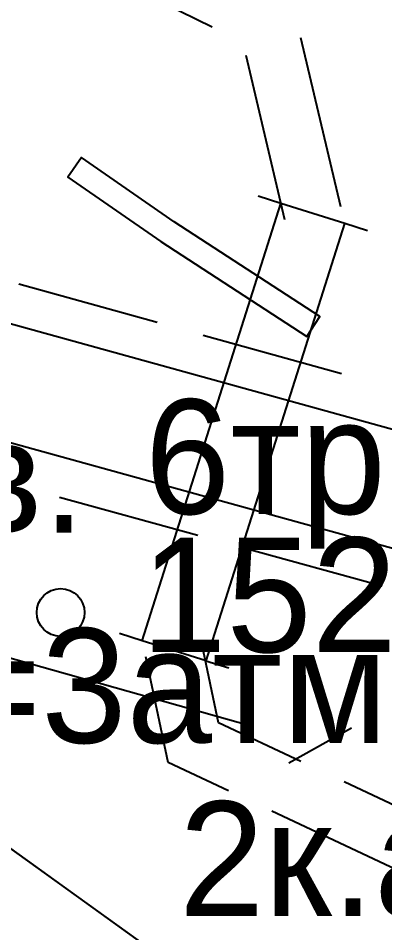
# Model space of a CAD drawing. Header units: metres. Extents: x -2743 to 126, y 13385 to 13916.
# Drawn here: x -1936.46 to -1932.63, y 13657.26 to 13666.83 of the extents above; entities that cross this region are included whole.
import ezdxf

# ---------------------------------------------------------------- set-up
doc = ezdxf.new("R2010")
doc.units = ezdxf.units.M
for name, color, linetype in [('output[1-12]_3_ДЖКХ-24_03233kl$0$Красные линии', 7, 'Continuous'), ('output[1-12]_3_ДЖКХ-24_03233tp$0$Горизонтали', 7, 'Continuous'), ('output[1-12]_3_ДЖКХ-24_03233up$0$Газопровод', 7, 'Continuous'), ('output[1-12]_3_ДЖКХ-24_03233up$0$Кабель связи', 7, 'Continuous'), ('output[1-12]_3_ДЖКХ-24_03233up$0$Кабель электрический', 7, 'Continuous'), ('output[1-12]_3_ДЖКХ-24_03233up$0$Канализация самотёчная', 7, 'Continuous'), ('output[1-12]_brd$0$Граница заказа', 7, 'Continuous'), ('output[23]_3_ДЖКХ-25_01840up$0$Кабели', 7, 'Continuous'), ('output[23]_brd$0$Граница заказа', 7, 'Continuous')]:
    doc.layers.add(name, color=color, linetype=linetype)

msp = doc.modelspace()

# ---------------------------------------------------------------- linework, layer by layer
at = {"layer": 'output[1-12]_3_ДЖКХ-24_03233kl$0$Красные линии'}
msp.add_lwpolyline([(-1934.9698, 13664.4963), (-1933.4416, 13663.5017), (-1933.3052, 13663.7113), (-1934.8302, 13664.7037), (-1935.7964, 13665.3753), (-1935.9391, 13665.1701), (-1934.9698, 13664.4963)], close=True, dxfattribs=at)
at = {"layer": 'output[1-12]_3_ДЖКХ-24_03233tp$0$Горизонтали'}
msp.add_circle((-1936.016, 13660.612), 0.25, dxfattribs=at)
at = {"layer": 'output[1-12]_3_ДЖКХ-24_03233up$0$Кабель связи'}
for points in [[(-1934.0255, 13659.4207), (-1937.7719, 13660.4792)], [(-1932.9767, 13659.3998), (-1933.6308, 13659.0338)]]:
    msp.add_lwpolyline(points, dxfattribs=at)
at = {"layer": 'output[1-12]_3_ДЖКХ-24_03233up$0$Кабель электрический'}
for points in [[(-1934.431, 13666.7409), (-1937.6103, 13668.3003)], [(-1933.088, 13664.8586), (-1933.504, 13666.6288)], [(-1933.672, 13664.7214), (-1934.0771, 13666.445)], [(-1933.7139, 13664.8954), (-1933.9522, 13664.9709)], [(-1935.1637, 13660.3156), (-1933.7137, 13664.8956)], [(-1933.0463, 13664.6844), (-1933.7137, 13664.8956)], [(-1934.4963, 13660.1044), (-1933.0463, 13664.6844)], [(-1932.8082, 13664.6087), (-1933.0465, 13664.6842)], [(-1935.1639, 13660.3154), (-1935.4022, 13660.3909)], [(-1934.4963, 13660.1044), (-1935.1637, 13660.3156)], [(-1933.5046, 13659.0516), (-1934.3668, 13659.4577), (-1934.5363, 13660.2712)], [(-1934.2603, 13658.7443), (-1934.8932, 13659.0423), (-1935.1237, 13660.1488)], [(-1934.2582, 13660.0287), (-1934.4965, 13660.1042)], [(-1929.8241, 13657.3182), (-1933.0522, 13658.8385)], [(-1930.4971, 13656.972), (-1933.8079, 13658.5312)]]:
    msp.add_lwpolyline(points, dxfattribs=at)
at = {"layer": 'output[1-12]_3_ДЖКХ-24_03233up$0$Канализация самотёчная'}
for points in [[(-1947.8021, 13666.7537), (-1924.4158, 13660.2804)], [(-1936.452, 13664.0527), (-1935.0068, 13663.6507)], [(-1934.5251, 13663.5168), (-1933.08, 13663.1148)], [(-1940.2399, 13663.4153), (-1924.8518, 13659.1559)], [(-1934.5816, 13661.4196), (-1936.0278, 13661.8178)], [(-1932.6533, 13660.8887), (-1934.0995, 13661.2869)]]:
    msp.add_lwpolyline(points, dxfattribs=at)
at = {"layer": 'output[1-12]_brd$0$Граница заказа'}
msp.add_lwpolyline([(-2346.581, 13797.271), (-2166.599, 13756.435), (-2146.461, 13744.448), (-2137.057, 13735.438), (-2116.083, 13730.556), (-2106.947, 13730.964), (-2106.947, 13685.73), (-2024.861, 13668.702), (-2016.466, 13689.267), (-1943.717, 13663.309), (-1875.376, 13614.096), (-1826.303, 13588.476), (-1816.168, 13541.725), (-1765.892, 13527.485), (-1735.115, 13529.544), (-1686.146, 13524.756), (-1676.411, 13564.262), (-1525.599, 13535.005), (-1412.062, 13512.979), (-1427.758, 13454.715), (-1407.548, 13450.243), (-1398.752, 13489.999), (-1344.683, 13479.798), (-1272.603, 13462.997)], dxfattribs=at)
at = {"layer": 'output[23]_brd$0$Граница заказа'}
msp.add_lwpolyline([(-1912.765, 13641.02), (-1943.717, 13663.309), (-2005.475, 13685.345), (-1912.765, 13641.02)], dxfattribs=at)

# ---------------------------------------------------------------- texts
at = {"layer": 'output[1-12]_3_ДЖКХ-24_03233tp$0$Горизонтали'}
msp.add_text('152.52', height=1.2, dxfattribs=at).set_placement((-1935.176, 13660.197))
at = {"layer": 'output[1-12]_3_ДЖКХ-24_03233up$0$Газопровод'}
msp.add_text('d=700ст.Р=3атм.', height=1.2, dxfattribs=at).set_placement((-1944.716, 13659.247))
at = {"layer": 'output[1-12]_3_ДЖКХ-24_03233up$0$Кабель связи'}
msp.add_text('3отв.', height=1.2, dxfattribs=at).set_placement((-1939.577, 13661.4464))
at = {"layer": 'output[1-12]_3_ДЖКХ-24_03233up$0$Кабель электрический'}
msp.add_text('6тр.', height=1.2, dxfattribs=at).set_placement((-1935.1356, 13661.6435))
at = {"layer": 'output[23]_3_ДЖКХ-25_01840up$0$Кабели'}
msp.add_text('2к.аб-та', height=1.2, dxfattribs=at).set_placement((-1934.7778, 13657.4343))

doc.saveas('drawing.dxf')
